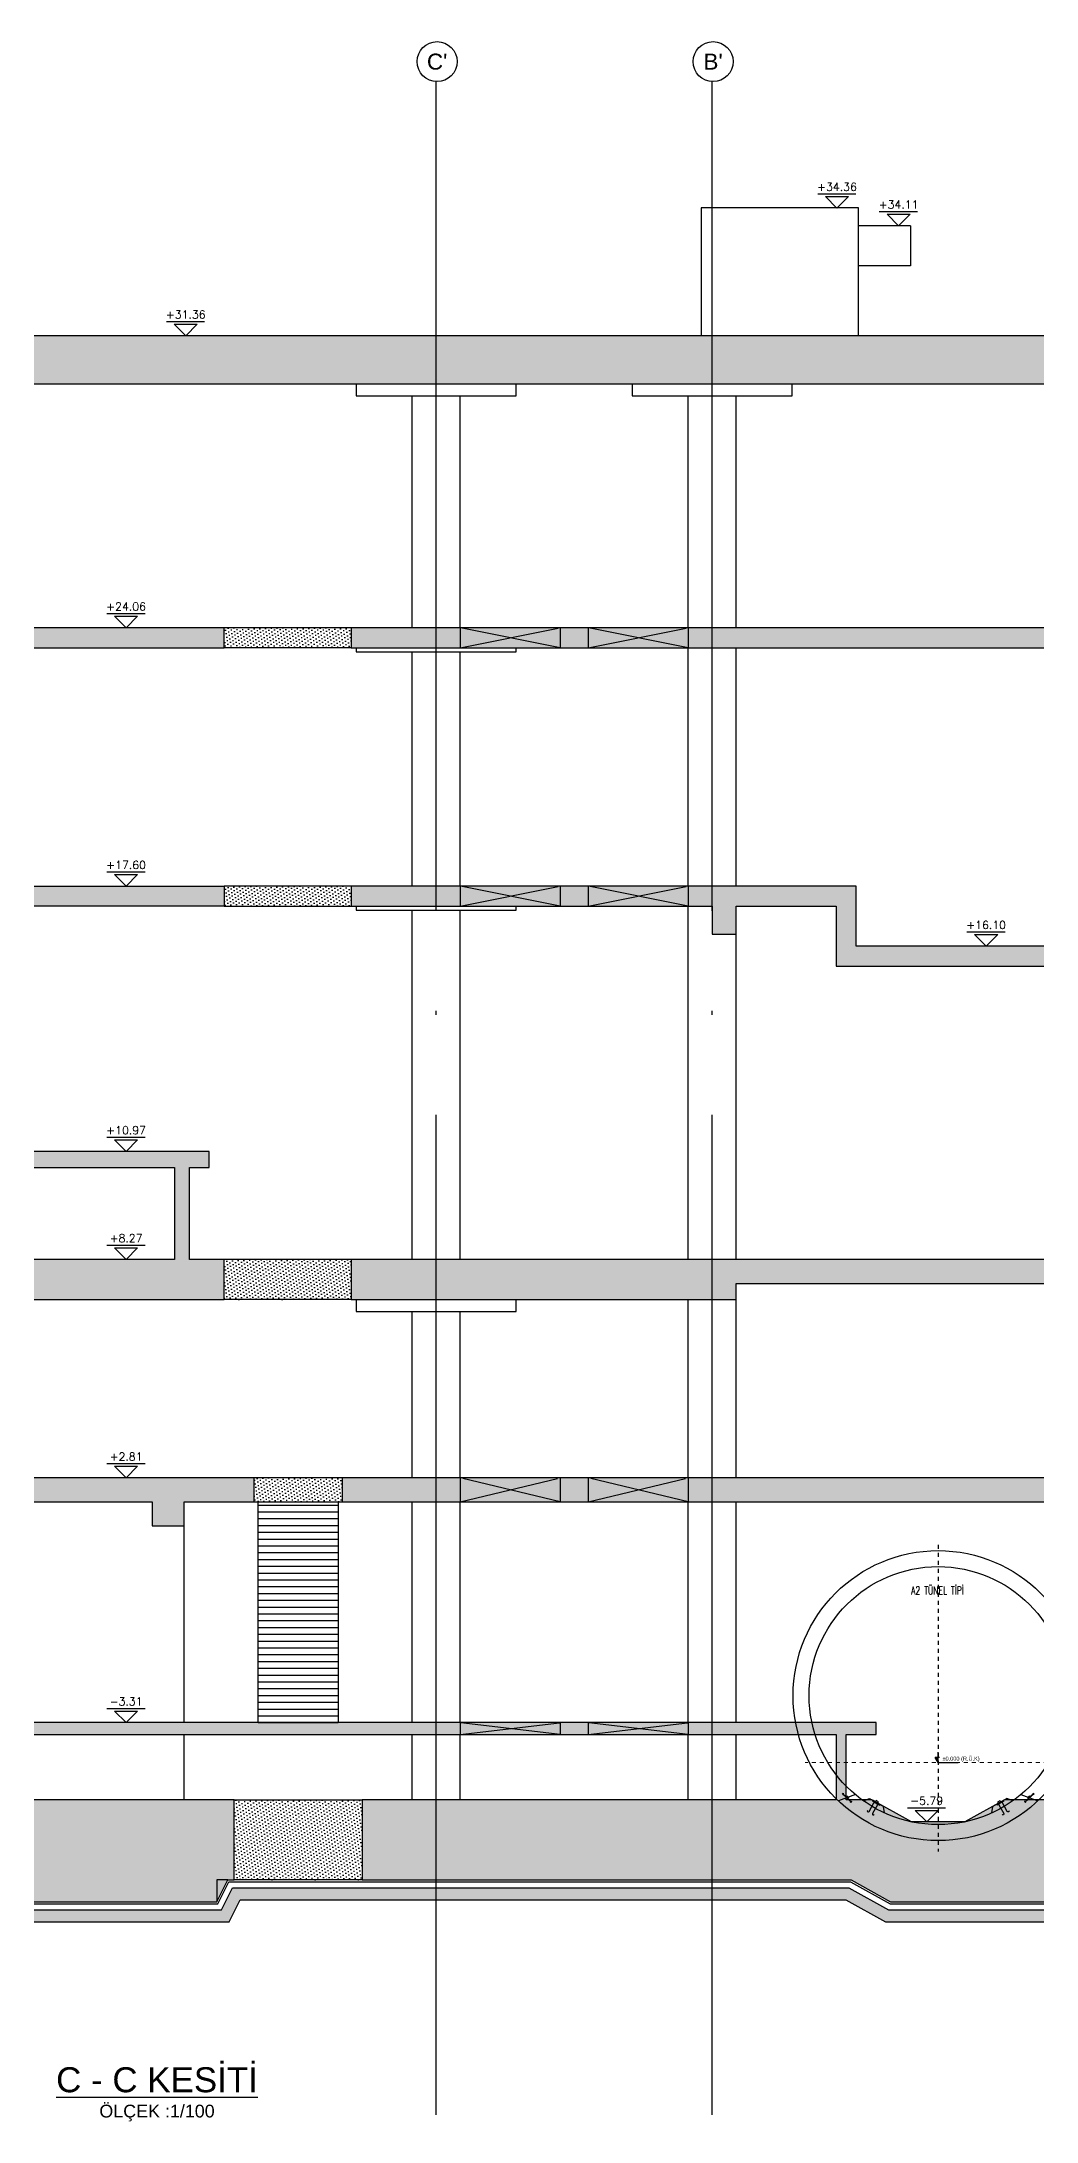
# Model space of a CAD drawing. Header units: millimetres. Extents: x 400408 to 401121, y 4543945 to 4544109.
# Drawn here: x 400843.6 to 400868.5, y 4543952.2 to 4544004.2 of the extents above; entities that cross this region are included whole.
import ezdxf
from ezdxf.enums import TextEntityAlignment as Align

# ---------------------------------------------------------------- set-up
doc = ezdxf.new("R2010")
doc.units = ezdxf.units.MM
for name, pattern in [('AKS', [3, 2.5, -0.25, 0, -0.25]), ('CIZGI', [0.4, 0.25, -0.15]), ('CONTINU', [0]), ('DASHDOT', [1, 0.5, -0.25, 0, -0.25]), ('DASHDOT2', [0.5, 0.25, -0.125, 0, -0.125]), ('HIDDEN', [0.375, 0.25, -0.125])]:
    doc.linetypes.add(name, pattern=pattern)
for name, color, linetype in [('aks prota', 2, 'AKS'), ('AXIS', 8, 'DASHDOT2'), ('caks prota', 4, 'Continuous'), ('görünüş prota', 4, 'Continuous'), ('KALIP', 1, 'Continuous'), ('kesik prota', 2, 'CIZGI'), ('kesit prota', 1, 'Continuous'), ('kesit tarama prota', 252, 'Continuous'), ('KOT', 7, 'Continuous'), ('kot prota', 4, 'Continuous'), ('LINE V2', 7, 'Continuous'), ('merdiven prota', 2, 'Continuous'), ('not prota', 2, 'Continuous'), ('OLCU', 5, 'Continuous'), ('PRT-CST-rc_level', 6, 'Continuous'), ('PRT-CST-rc_levermark', 4, 'Continuous'), ('t35 prota', 3, 'Continuous'), ('taks prota', 7, 'Continuous'), ('tplan prota', 7, 'Continuous'), ('WATER STOP_B', 5, 'Continuous')]:
    doc.layers.add(name, color=color, linetype=linetype)
doc.layers.add('PRT-Geo-Axis', color=12, linetype='DASHDOT', lineweight=18)
doc.styles.add('Arial', font='Arial.ttf')
doc.styles.add('OLCU', font='romanstw.shx')
doc.styles.add('SIMPLXTW', font='simplxtw.shx', dxfattribs={"width": 0.6, "height": 125})
doc.styles.add('TAKS', font='Arial Unicode.ttf')
doc.styles.add('TEXT250', font='romanstw.shx', dxfattribs={"width": 0.8, "height": 25})
doc.styles.add('TUNNELCONSULT', font='Arial.ttf')
pattern_1 = [(36, (400889.819284, 4543652.329636), (-0.014547592, 0.087543451), [0, -0.079375])]

# ---------------------------------------------------------------- blocks, each defined once
blk = doc.blocks.new('KOTK5')
at = {"layer": 'PRT-CST-rc_levermark'}
blk.add_line((217, 160), (-213, 160), dxfattribs=at)
blk.add_lwpolyline([(130, 130), (-130, 130), (0, 0)], close=True, dxfattribs=at)
at = {"layer": 'PRT-CST-rc_level', "style": 'OLCU'}
blk.add_attdef('000.00', text='', height=90, dxfattribs=at).set_placement((0, 193), align=Align.CENTER)
blk = doc.blocks.new('KESITKOT')
at = {"layer": 'KOT', "linetype": 'Continuous'}
h = blk.add_hatch(dxfattribs=at)
h.set_pattern_fill('ANSI31', color=5, scale=200, angle=45, style=0)
h.set_pattern_definition([(90, (63253.653, -35392.017), (25, 5e-15), [])])
h.paths.add_polyline_path([(-150, 260), (0, 260), (0, 0)])
at = {"layer": 'KOT', "color": 4, "linetype": 'Continuous'}
for p, q in [((75, 260), (-150, 260)), ((0, 0), (-150, 260)), ((0, 0), (0, 520)), ((0, 0), (1000, 0))]:
    blk.add_line(p, q, dxfattribs=at)
at = {"layer": 'KOT', "color": 7, "linetype": 'Continuous', "style": 'SIMPLXTW', "width": 0.7}
blk.add_attdef('%%P0.000', (216, 100), '', height=200, dxfattribs=at)
blk = doc.blocks.new('A$C05c5180b')
at = {"layer": 'AXIS', "color": 8, "linetype": 'DASHDOT', "ltscale": 3}
blk.add_line((909, 7722), (909, 60), dxfattribs=at)
at = {"layer": 'KALIP'}
for p, q in [((-1158, 1480), (-1585, 1325)), ((-955, 1324), (-806, 1383)), ((-806, 1383), (-459, 1183)), ((-435, 1024), (-459, 1183)), ((2254, 1024), (2278, 1183)), ((2624, 1383), (2278, 1183)), ((2774, 1324), (2624, 1383)), ((2977, 1480), (3404, 1325))]:
    blk.add_line(p, q, dxfattribs=at)
at = {"layer": 'KALIP', "elevation": 0}
for points in [[(-638, 1333), (-658, 1298), (-606, 1268), (-586, 1303)], [(2457, 1333), (2477, 1298), (2425, 1268), (2405, 1303)]]:
    blk.add_lwpolyline(points, close=True, dxfattribs=at)
at = {"layer": 'KALIP'}
for radius in [3625, 3225]:
    blk.add_circle((909, 3955), radius, dxfattribs=at)
at = {"layer": 'LINE V2', "color": 4, "elevation": 0}
for points in [[(-861, 1086, 1), (-818, 1061), (-696, 1274, -0.414214), (-668, 1281), (-616, 1251, -0.414214), (-609, 1224), (-731, 1011, 1), (-688, 986, -1)], [(2680, 1086, -1), (2637, 1061), (2514, 1274, 0.414214), (2487, 1281), (2435, 1251, 0.414214), (2428, 1224), (2550, 1011, -1), (2507, 986, 1)]]:
    blk.add_lwpolyline(points, format="xyb", dxfattribs=at)
for points in [[(-729, 1316), (-556, 1216), (-546, 1233), (-719, 1333)], [(2548, 1316), (2374, 1216), (2364, 1233), (2538, 1333)]]:
    blk.add_lwpolyline(points, close=True, dxfattribs=at)
at = {"layer": 'PRT-Geo-Axis', "linetype": 'DASHDOT', "ltscale": 3}
blk.add_line((4252, 2280), (-2415, 2280), dxfattribs=at)
at = {"layer": 'WATER STOP_B', "color": 3}
for points in [[(-1339, 1405, 0.57735), (-1339, 1408), (-1368, 1436, 0.57735), (-1371, 1435), (-1378, 1408, -0.57735), (-1381, 1407), (-1419, 1444), (-1424, 1439), (-1427, 1443), (-1422, 1447), (-1450, 1474), (-1454, 1469), (-1458, 1472), (-1453, 1477), (-1470, 1493), (-1488, 1490), (-1492, 1494), (-1467, 1520), (-1463, 1515), (-1466, 1498), (-1449, 1481), (-1444, 1486), (-1441, 1483), (-1445, 1478), (-1418, 1452), (-1414, 1457), (-1410, 1453), (-1415, 1448), (-1383, 1418, 0.57735), (-1380, 1419), (-1374, 1445, -0.57735), (-1370, 1446), (-1329, 1405, -0.57735), (-1330, 1402), (-1355, 1395, 0.57735), (-1356, 1392), (-1324, 1361), (-1320, 1366), (-1316, 1363), (-1321, 1358), (-1294, 1332), (-1289, 1337), (-1285, 1333), (-1290, 1328), (-1273, 1312), (-1255, 1316), (-1251, 1312), (-1276, 1286), (-1280, 1290), (-1277, 1308), (-1294, 1324), (-1299, 1319), (-1302, 1323), (-1298, 1327), (-1325, 1354), (-1330, 1349), (-1333, 1352), (-1328, 1357), (-1366, 1394, -0.57735), (-1366, 1397)], [(3158, 1405, -0.57735), (3157, 1408), (3186, 1436, -0.57735), (3190, 1435), (3196, 1408, 0.57735), (3200, 1407), (3238, 1444), (3242, 1439), (3246, 1443), (3241, 1447), (3268, 1474), (3273, 1469), (3277, 1472), (3272, 1477), (3289, 1493), (3307, 1490), (3311, 1494), (3286, 1520), (3282, 1515), (3285, 1498), (3268, 1481), (3263, 1486), (3260, 1483), (3264, 1478), (3237, 1452), (3232, 1457), (3229, 1453), (3234, 1448), (3202, 1418, -0.57735), (3199, 1419), (3193, 1445, 0.57735), (3189, 1446), (3148, 1405, 0.57735), (3148, 1402), (3174, 1395, -0.57735), (3174, 1392), (3143, 1361), (3138, 1366), (3135, 1363), (3140, 1358), (3112, 1332), (3108, 1337), (3104, 1333), (3109, 1328), (3092, 1312), (3074, 1316), (3070, 1312), (3095, 1286), (3099, 1290), (3096, 1308), (3113, 1324), (3118, 1319), (3121, 1323), (3117, 1327), (3144, 1354), (3148, 1349), (3152, 1352), (3147, 1357), (3185, 1394, 0.57735), (3184, 1397)]]:
    blk.add_lwpolyline(points, format="xyb", close=True, dxfattribs=at)
at = {"layer": 'OLCU'}
ref = blk.add_blockref('KESITKOT', (909, 2280), dxfattribs=dict(at, xscale=0.4999999999987873, yscale=0.4999999999987873, zscale=0.4999999999987873))
ref.add_attrib('%%P0.000', '%%P0.000 (R.Ü.K)', (1017, 2330), dxfattribs={"layer": 'KOT', "color": 1, "linetype": 'Continuous', "height": 100, "style": 'TUNNELCONSULT'})
at = {"layer": 'not prota', "style": 'TEXT250', "width": 0.7}
blk.add_text('A2 TÜNEL TİPİ', height=200, dxfattribs=at).set_placement((891, 6585), align=Align.MIDDLE_CENTER)

msp = doc.modelspace()

# ---------------------------------------------------------------- hatches: boundary and pattern name
at = {"layer": 'kesit tarama prota'}
h = msp.add_hatch(color=256, dxfattribs=at)
h.dxf.hatch_style = 1
h.paths.add_polyline_path([(400871.346, 4543996.869), (400830.048, 4543996.869), (400830.048, 4543999.869), (400829.677, 4543999.869), (400829.677, 4543995.669), (400858.346, 4543995.669), (400862.346, 4543995.669), (400869.846, 4543995.669), (400869.846, 4543989.569), (400851.323, 4543989.569), (400851.323, 4543989.069), (400869.846, 4543989.069), (400869.846, 4543981.609), (400863.946, 4543981.609), (400863.946, 4543983.109), (400851.323, 4543983.109), (400851.323, 4543982.609), (400860.346, 4543982.609), (400860.346, 4543981.909), (400860.946, 4543981.909), (400860.946, 4543982.609), (400863.446, 4543982.609), (400863.446, 4543981.109), (400869.846, 4543981.109), (400869.846, 4543973.779), (400851.323, 4543973.779), (400851.323, 4543972.779), (400860.946, 4543972.779), (400860.946, 4543973.179), (400869.546, 4543973.179), (400869.546, 4543968.319), (400851.096, 4543968.319), (400851.096, 4543967.719), (400869.546, 4543967.719), (400869.546, 4543960.269), (400867.656, 4543960.269), (400866.667, 4543959.719), (400865.326, 4543959.719), (400864.337, 4543960.269), (400863.696, 4543960.269), (400863.696, 4543961.899), (400864.446, 4543961.899), (400864.446, 4543962.199), (400835.546, 4543962.199), (400835.546, 4543961.899), (400836.296, 4543961.899), (400836.296, 4543960.269), (400835.656, 4543960.269), (400834.667, 4543959.719), (400833.326, 4543959.719), (400832.337, 4543960.269), (400830.446, 4543960.269), (400830.446, 4543967.719), (400846.346, 4543967.719), (400846.346, 4543967.119), (400847.146, 4543967.119), (400847.146, 4543967.719), (400848.896, 4543967.719), (400848.896, 4543968.319), (400830.448, 4543968.319), (400830.448, 4543972.779), (400848.148, 4543972.779), (400848.148, 4543973.779), (400847.28, 4543973.779), (400847.28, 4543976.079), (400847.774, 4543976.079), (400847.774, 4543976.479), (400839.863, 4543976.479), (400839.863, 4543976.079), (400846.909, 4543976.079), (400846.909, 4543973.779), (400838.652, 4543973.779), (400838.652, 4543976.479), (400831.458, 4543976.479), (400831.458, 4543976.079), (400831.953, 4543976.079), (400831.953, 4543973.779), (400828.646, 4543973.779), (400828.646, 4543960.521), (400827.846, 4543960.521), (400827.846, 4543957.719), (400847.96, 4543957.719), (400848.235, 4543958.269), (400848.396, 4543958.269), (400848.396, 4543960.269), (400836.546, 4543960.269), (400836.546, 4543961.899), (400863.446, 4543961.899), (400863.446, 4543960.269), (400851.596, 4543960.269), (400851.596, 4543958.269), (400863.819, 4543958.269), (400864.808, 4543957.719), (400867.185, 4543957.719), (400868.174, 4543957.719), (400872.146, 4543957.719), (400872.146, 4543960.269), (400871.346, 4543960.269)])
h.paths.add_polyline_path([(400838.142, 4543976.079), (400838.142, 4543973.779), (400832.323, 4543973.779), (400832.323, 4543976.079)], flags=16)
h = msp.add_hatch(color=256, dxfattribs=at)
h.dxf.hatch_style = 1
h.paths.add_polyline_path([(400848.148, 4543989.569), (400839.863, 4543989.569), (400839.863, 4543989.069), (400848.148, 4543989.069)])
h = msp.add_hatch(dxfattribs=at)
h.set_pattern_fill('DOTS', color=2, scale=0.05, angle=36)
h.set_pattern_definition(pattern_1)
h.paths.add_polyline_path([(400851.323, 4543989.569), (400848.148, 4543989.569), (400848.148, 4543989.069), (400851.323, 4543989.069)])
h = msp.add_hatch(color=256, dxfattribs=at)
h.dxf.hatch_style = 1
h.paths.add_polyline_path([(400848.148, 4543983.109), (400839.863, 4543983.109), (400839.863, 4543982.609), (400848.148, 4543982.609)])
h = msp.add_hatch(dxfattribs=at)
h.set_pattern_fill('DOTS', color=2, scale=0.05, angle=36)
h.set_pattern_definition(pattern_1)
h.paths.add_polyline_path([(400851.323, 4543983.109), (400848.148, 4543983.109), (400848.148, 4543982.609), (400851.323, 4543982.609)])
h = msp.add_hatch(dxfattribs=at)
h.set_pattern_fill('DOTS', color=2, scale=0.05, angle=36)
h.set_pattern_definition(pattern_1)
h.paths.add_polyline_path([(400851.323, 4543973.779), (400848.148, 4543973.779), (400848.148, 4543972.779), (400851.323, 4543972.779)])
h = msp.add_hatch(dxfattribs=at)
h.set_pattern_fill('DOTS', color=2, scale=0.05, angle=36)
h.set_pattern_definition(pattern_1)
h.paths.add_polyline_path([(400851.096, 4543968.319), (400848.896, 4543968.319), (400848.896, 4543967.719), (400851.096, 4543967.719)])
h = msp.add_hatch(dxfattribs=at)
h.set_pattern_fill('DOTS', color=2, scale=0.05, angle=36)
h.set_pattern_definition(pattern_1)
h.paths.add_polyline_path([(400851.596, 4543960.269), (400848.396, 4543960.269), (400848.396, 4543958.269), (400851.596, 4543958.269)])
h = msp.add_hatch(dxfattribs=at)
h.set_pattern_fill('AR-CONC', color=253, scale=0.001)
h.set_pattern_definition([(50, (401049.03698, 4543652.32964), (0.18218467, -0.015939086), [0.01905, -0.20955]), (355, (401049.03698, 4543652.32964), (-0.03524342, 0.191056845), [0.01524, -0.16764058]), (100.451445, (401049.05216, 4543652.3283), (0.14694125, 0.17511775), [0.01619001, -0.178090245]), (46.1842, (401049.03698, 4543652.38044), (0.27107904, -0.04204233), [0.028575, -0.314325]), (96.63556, (401049.05957, 4543652.37693), (0.23740413, 0.24742612), [0.02428502, -0.2671356]), (351.18415, (401049.03698, 4543652.38044), (0.23740413, 0.24742612), [0.02285997, -0.25145973]), (21, (401049.06238, 4543652.36774), (0.15161439, -0.1022652), [0.01905, -0.20955]), (326, (401049.06238, 4543652.36774), (0.06180203, 0.18418797), [0.01524, -0.16764]), (71.451445, (401049.07501, 4543652.35921), (0.21341642, 0.08192277), [0.01619001, -0.17808994]), (37.5, (401049.03698, 4543652.329636), (0.003088603, 0.084555039), [0, -0.165608, 0, -0.17018, 0, -0.168275]), (7.5, (401049.03698, 4543652.32964), (0.066819663, 0.100180575), [0, -0.097028, 0, -0.161798, 0, -0.064135]), (327.5, (401048.98034, 4543652.329636), (0.135590595, -0.005728744), [0, -0.0635, 0, -0.19812, 0, -0.26289]), (317.5, (401048.95494, 4543652.32964), (0.14812918, 0.02542649), [0, -0.08255, 0, -0.131572, 0, -0.18669])])
h.paths.add_polyline_path([(400832.756, 4543957.519), (400831.313, 4543957.521), (400827.846, 4543957.521), (400827.846, 4543957.221), (400831.236, 4543957.221), (400832.678, 4543957.219), (400848.269, 4543957.219), (400848.544, 4543957.769), (400863.689, 4543957.769), (400864.678, 4543957.219), (400867.315, 4543957.219), (400868.304, 4543957.219), (400872.146, 4543957.219), (400872.146, 4543957.519), (400868.226, 4543957.519), (400867.237, 4543957.519), (400864.756, 4543957.519), (400863.767, 4543958.069), (400848.358, 4543958.069), (400848.083, 4543957.519)])

# ---------------------------------------------------------------- linework, layer by layer
at = {"layer": 'aks prota', "ltscale": 10}
for p, q in [((400853.446, 4543952.395), (400853.446, 4544003.223)), ((400860.346, 4543952.395), (400860.346, 4544003.223))]:
    msp.add_line(p, q, dxfattribs=at)
at = {"layer": 'caks prota', "ltscale": 0.05}
for centre in [(400853.471, 4544003.722), (400860.371, 4544003.722)]:
    msp.add_circle(centre, 0.5, dxfattribs=at)
at = {"layer": 'görünüş prota'}
for p, q in [((400852.846, 4543989.569), (400852.846, 4543995.369)), ((400854.046, 4543989.569), (400854.046, 4543995.369)), ((400859.746, 4543989.569), (400859.746, 4543995.369)), ((400860.946, 4543989.569), (400860.946, 4543995.369)), ((400859.746, 4543983.109), (400859.746, 4543989.069)), ((400860.946, 4543983.109), (400860.946, 4543989.069)), ((400852.846, 4543983.109), (400852.846, 4543988.969)), ((400854.046, 4543983.109), (400854.046, 4543988.969)), ((400852.846, 4543973.779), (400852.846, 4543982.509)), ((400854.046, 4543973.779), (400854.046, 4543982.509)), ((400859.746, 4543973.779), (400859.746, 4543982.609)), ((400860.946, 4543973.779), (400860.946, 4543981.909)), ((400852.846, 4543968.319), (400852.846, 4543972.479)), ((400854.046, 4543968.319), (400854.046, 4543972.479)), ((400859.746, 4543968.319), (400859.746, 4543972.779)), ((400860.946, 4543968.319), (400860.946, 4543972.779)), ((400847.146, 4543962.199), (400847.146, 4543967.719)), ((400852.846, 4543962.199), (400852.846, 4543967.719)), ((400854.046, 4543962.199), (400854.046, 4543967.719)), ((400859.746, 4543962.199), (400859.746, 4543967.719)), ((400860.946, 4543962.199), (400860.946, 4543967.719)), ((400847.146, 4543960.269), (400847.146, 4543961.899)), ((400852.846, 4543960.269), (400852.846, 4543961.899)), ((400854.046, 4543960.269), (400854.046, 4543961.899)), ((400859.746, 4543960.269), (400859.746, 4543961.899)), ((400860.946, 4543960.269), (400860.946, 4543961.899)), ((400847.991, 4543957.669), (400848.266, 4543958.219)), ((400848.266, 4543958.219), (400863.806, 4543958.219)), ((400863.806, 4543958.219), (400864.795, 4543957.669)), ((400827.846, 4543957.669), (400847.991, 4543957.669)), ((400864.795, 4543957.669), (400872.146, 4543957.669))]:
    msp.add_line(p, q, dxfattribs=at)
for points in [[(400864.006, 4543996.869), (400864.006, 4544000.069), (400860.073, 4544000.069), (400860.073, 4543996.869)], [(400865.306, 4543999.619), (400865.306, 4543998.619), (400864.006, 4543998.619)], [(400865.306, 4543999.619), (400864.006, 4543999.619)], [(400851.446, 4543995.669), (400851.446, 4543995.369), (400855.446, 4543995.369), (400855.446, 4543995.669)], [(400858.346, 4543995.669), (400858.346, 4543995.369), (400862.346, 4543995.369), (400862.346, 4543995.669)], [(400851.323, 4543989.569), (400848.148, 4543989.569)], [(400851.323, 4543989.069), (400848.148, 4543989.069)], [(400851.446, 4543989.069), (400851.446, 4543988.969), (400855.446, 4543988.969), (400855.446, 4543989.069)], [(400851.323, 4543983.109), (400848.148, 4543983.109)], [(400848.148, 4543982.609), (400851.323, 4543982.609)], [(400851.446, 4543982.609), (400851.446, 4543982.509), (400855.446, 4543982.509), (400855.446, 4543982.609)], [(400851.323, 4543973.779), (400848.148, 4543973.779)], [(400851.323, 4543972.779), (400848.148, 4543972.779)], [(400851.446, 4543972.779), (400851.446, 4543972.479), (400855.446, 4543972.479), (400855.446, 4543972.779)], [(400851.096, 4543968.319), (400848.896, 4543968.319)], [(400848.896, 4543967.719), (400851.096, 4543967.719)], [(400848.997, 4543962.199), (400848.997, 4543967.719)], [(400850.996, 4543967.719), (400850.996, 4543962.199)], [(400848.997, 4543967.639), (400850.996, 4543967.639)], [(400848.997, 4543967.469), (400850.996, 4543967.469)], [(400848.997, 4543967.299), (400850.996, 4543967.299)], [(400848.997, 4543967.129), (400850.996, 4543967.129)], [(400848.997, 4543966.959), (400850.996, 4543966.959)], [(400848.997, 4543966.789), (400850.996, 4543966.789)], [(400848.997, 4543966.619), (400850.996, 4543966.619)], [(400848.997, 4543966.449), (400850.996, 4543966.449)], [(400848.997, 4543966.279), (400850.996, 4543966.279)], [(400848.997, 4543966.109), (400850.996, 4543966.109)], [(400848.997, 4543965.939), (400850.996, 4543965.939)], [(400848.997, 4543965.769), (400850.996, 4543965.769)], [(400848.997, 4543965.599), (400850.996, 4543965.599)], [(400848.997, 4543965.429), (400850.996, 4543965.429)], [(400848.997, 4543965.259), (400850.996, 4543965.259)], [(400848.997, 4543965.089), (400850.996, 4543965.089)], [(400848.997, 4543964.919), (400850.996, 4543964.919)], [(400848.997, 4543964.749), (400850.996, 4543964.749)], [(400848.997, 4543964.579), (400850.996, 4543964.579)], [(400848.997, 4543964.409), (400850.996, 4543964.409)], [(400848.997, 4543964.239), (400850.996, 4543964.239)], [(400848.997, 4543964.069), (400850.996, 4543964.069)], [(400848.997, 4543963.899), (400850.996, 4543963.899)], [(400848.997, 4543963.729), (400850.996, 4543963.729)], [(400848.997, 4543963.559), (400850.996, 4543963.559)], [(400848.997, 4543963.389), (400850.996, 4543963.389)], [(400848.997, 4543963.219), (400850.996, 4543963.219)], [(400848.997, 4543963.049), (400850.996, 4543963.049)], [(400848.997, 4543962.879), (400850.996, 4543962.879)], [(400848.997, 4543962.709), (400850.996, 4543962.709)], [(400848.997, 4543962.539), (400850.996, 4543962.539)], [(400848.997, 4543962.369), (400850.996, 4543962.369)], [(400848.997, 4543962.199), (400850.996, 4543962.199)], [(400848.396, 4543960.269), (400851.596, 4543960.269)], [(400827.846, 4543957.221), (400831.236, 4543957.221), (400832.678, 4543957.219), (400848.269, 4543957.219), (400848.544, 4543957.769), (400863.689, 4543957.769), (400864.678, 4543957.219), (400867.315, 4543957.219), (400868.304, 4543957.219), (400872.146, 4543957.219), (400872.146, 4543958.269), (400872.146, 4543958.269)], [(400827.846, 4543957.521), (400831.313, 4543957.521), (400832.756, 4543957.519), (400848.083, 4543957.519), (400848.358, 4543958.069), (400863.767, 4543958.069), (400864.756, 4543957.519), (400867.237, 4543957.519), (400868.226, 4543957.519), (400872.146, 4543957.519)], [(400851.596, 4543958.269), (400848.396, 4543958.269)]]:
    msp.add_lwpolyline(points, dxfattribs=at)
at = {"layer": 'kesik prota', "ltscale": 10}
msp.add_lwpolyline([(400848.235, 4543958.269), (400847.96, 4543958.269), (400847.96, 4543957.719)], dxfattribs=at)
at = {"layer": 'kesit prota'}
for points in [[(400829.677, 4543999.869), (400829.677, 4543995.669), (400858.346, 4543995.669), (400858.346, 4543995.669), (400862.346, 4543995.669), (400862.346, 4543995.669)], [(400871.346, 4543996.869), (400830.048, 4543996.869)], [(400862.346, 4543995.669), (400869.846, 4543995.669)], [(400869.846, 4543989.569), (400851.323, 4543989.569), (400851.323, 4543989.069), (400869.846, 4543989.069)], [(400869.846, 4543981.609), (400863.946, 4543981.609), (400863.946, 4543983.109), (400851.323, 4543983.109), (400851.323, 4543982.609), (400860.346, 4543982.609), (400860.346, 4543981.909), (400860.946, 4543981.909), (400860.946, 4543982.609), (400863.446, 4543982.609), (400863.446, 4543981.109), (400869.846, 4543981.109)], [(400830.448, 4543972.779), (400848.148, 4543972.779), (400848.148, 4543973.779), (400847.28, 4543973.779), (400847.28, 4543976.079), (400847.774, 4543976.079), (400847.774, 4543976.479), (400839.863, 4543976.479)], [(400839.863, 4543976.079), (400846.909, 4543976.079), (400846.909, 4543973.779), (400838.652, 4543973.779)], [(400869.846, 4543973.779), (400851.323, 4543973.779), (400851.323, 4543972.779), (400860.946, 4543972.779), (400860.946, 4543973.179), (400869.546, 4543973.179)], [(400830.446, 4543967.719), (400846.346, 4543967.719), (400846.346, 4543967.119), (400847.146, 4543967.119), (400847.146, 4543967.719), (400848.896, 4543967.719), (400848.896, 4543968.319), (400830.448, 4543968.319)], [(400869.546, 4543968.319), (400851.096, 4543968.319), (400851.096, 4543967.719), (400869.546, 4543967.719)], [(400869.546, 4543960.269), (400867.656, 4543960.269), (400866.667, 4543959.719), (400865.326, 4543959.719), (400864.337, 4543960.269), (400863.696, 4543960.269), (400863.696, 4543961.899), (400864.446, 4543961.899), (400864.446, 4543962.199), (400835.546, 4543962.199)], [(400836.546, 4543961.899), (400863.446, 4543961.899), (400863.446, 4543960.269), (400851.596, 4543960.269), (400851.596, 4543958.269), (400863.819, 4543958.269), (400864.808, 4543957.719), (400867.185, 4543957.719), (400868.174, 4543957.719), (400872.146, 4543957.719)], [(400827.846, 4543957.719), (400847.96, 4543957.719), (400848.235, 4543958.269), (400848.396, 4543958.269), (400848.396, 4543960.269), (400836.546, 4543960.269)]]:
    msp.add_lwpolyline(points, dxfattribs=at)
for points in [[(400839.863, 4543989.569), (400839.863, 4543989.069), (400848.148, 4543989.069), (400848.148, 4543989.569)], [(400848.148, 4543982.609), (400839.863, 4543982.609), (400839.863, 4543983.109), (400848.148, 4543983.109)]]:
    msp.add_lwpolyline(points, close=True, dxfattribs=at)
at = {"layer": 'merdiven prota', "linetype": 'HIDDEN', "ltscale": 10}
for points in [[(400854.046, 4543989.569), (400854.046, 4543989.069), (400856.546, 4543989.569), (400856.546, 4543989.069), (400854.046, 4543989.569)], [(400857.246, 4543989.569), (400857.246, 4543989.069), (400859.746, 4543989.569), (400859.746, 4543989.069), (400857.246, 4543989.569)], [(400854.046, 4543983.109), (400854.046, 4543982.609), (400856.546, 4543983.109), (400856.546, 4543982.609), (400854.046, 4543983.109)], [(400857.246, 4543983.109), (400857.246, 4543982.609), (400859.746, 4543983.109), (400859.746, 4543982.609), (400857.246, 4543983.109)], [(400854.046, 4543968.319), (400854.046, 4543967.719), (400856.546, 4543968.319), (400856.546, 4543967.719), (400854.046, 4543968.319)], [(400857.246, 4543968.319), (400857.246, 4543967.719), (400859.746, 4543968.319), (400859.746, 4543967.719), (400857.246, 4543968.319)], [(400854.046, 4543962.199), (400854.046, 4543961.899), (400856.546, 4543962.199), (400856.546, 4543961.899), (400854.046, 4543962.199)], [(400857.246, 4543962.199), (400857.246, 4543961.899), (400859.746, 4543962.199), (400859.746, 4543961.899), (400857.246, 4543962.199)]]:
    msp.add_lwpolyline(points, dxfattribs=at)

# ---------------------------------------------------------------- block references
at = {"layer": 'kesit prota', "xscale": 0.001, "yscale": 0.001, "zscale": 0.001}
msp.add_blockref('A$C05c5180b', (400865.087, 4543958.919), dxfattribs=at)
at = {"layer": 'kot prota', "linetype": 'CONTINU', "ltscale": 0.1}
ref = msp.add_blockref('KOTK5', (400863.467, 4544000.062), dxfattribs=dict(at, xscale=-0.002222222222222222, yscale=0.002222222222222221, zscale=0.002222222222222222, rotation=359.9999999999409))
ref.add_attrib('000.00', '+34.36', dxfattribs={"layer": 'PRT-CST-rc_level', "height": 0.2, "style": 'OLCU'}).set_placement((400863.467, 4544000.491), align=Align.CENTER)
ref = msp.add_blockref('KOTK5', (400865.007, 4543999.619), dxfattribs=dict(at, xscale=-0.002222222222222222, yscale=0.002222222222222221, zscale=0.002222222222222222, rotation=359.9999999999409))
ref.add_attrib('000.00', '+34.11', dxfattribs={"layer": 'PRT-CST-rc_level', "height": 0.2, "style": 'OLCU'}).set_placement((400865.007, 4544000.049), align=Align.CENTER)
ref = msp.add_blockref('KOTK5', (400847.186, 4543996.869), dxfattribs=dict(at, xscale=-0.002222222222222222, yscale=0.002222222222222221, zscale=0.002222222222222222, rotation=359.9999999999409))
ref.add_attrib('000.00', '+31.36', dxfattribs={"layer": 'PRT-CST-rc_level', "height": 0.2, "style": 'OLCU'}).set_placement((400847.186, 4543997.299), align=Align.CENTER)
ref = msp.add_blockref('KOTK5', (400845.695, 4543989.569), dxfattribs=dict(at, xscale=-0.002222222222222222, yscale=0.002222222222222221, zscale=0.002222222222222222, rotation=359.9999999999409))
ref.add_attrib('000.00', '+24.06', dxfattribs={"layer": 'PRT-CST-rc_level', "height": 0.2, "style": 'OLCU'}).set_placement((400845.695, 4543989.999), align=Align.CENTER)
ref = msp.add_blockref('KOTK5', (400845.695, 4543983.109), dxfattribs=dict(at, xscale=-0.002222222222222222, yscale=0.002222222222222221, zscale=0.002222222222222222, rotation=359.9999999999409))
ref.add_attrib('000.00', '+17.60', dxfattribs={"layer": 'PRT-CST-rc_level', "height": 0.2, "style": 'OLCU'}).set_placement((400845.695, 4543983.539), align=Align.CENTER)
ref = msp.add_blockref('KOTK5', (400867.196, 4543981.609), dxfattribs=dict(at, xscale=-0.002222222222222222, yscale=0.002222222222222221, zscale=0.002222222222222222, rotation=359.9999999999409))
ref.add_attrib('000.00', '+16.10', dxfattribs={"layer": 'PRT-CST-rc_level', "height": 0.2, "style": 'OLCU'}).set_placement((400867.196, 4543982.039), align=Align.CENTER)
ref = msp.add_blockref('KOTK5', (400845.695, 4543976.479), dxfattribs=dict(at, xscale=-0.002222222222222222, yscale=0.002222222222222221, zscale=0.002222222222222222, rotation=359.9999999999409))
ref.add_attrib('000.00', '+10.97', dxfattribs={"layer": 'PRT-CST-rc_level', "height": 0.2, "style": 'OLCU'}).set_placement((400845.695, 4543976.909), align=Align.CENTER)
ref = msp.add_blockref('KOTK5', (400845.695, 4543973.779), dxfattribs=dict(at, xscale=-0.002222222222222222, yscale=0.002222222222222221, zscale=0.002222222222222222, rotation=359.9999999999409))
ref.add_attrib('000.00', '+8.27', dxfattribs={"layer": 'PRT-CST-rc_level', "height": 0.2, "style": 'OLCU'}).set_placement((400845.695, 4543974.209), align=Align.CENTER)
ref = msp.add_blockref('KOTK5', (400845.695, 4543968.319), dxfattribs=dict(at, xscale=-0.002222222222222222, yscale=0.002222222222222221, zscale=0.002222222222222222, rotation=359.9999999999409))
ref.add_attrib('000.00', '+2.81', dxfattribs={"layer": 'PRT-CST-rc_level', "height": 0.2, "style": 'OLCU'}).set_placement((400845.695, 4543968.749), align=Align.CENTER)
ref = msp.add_blockref('KOTK5', (400845.695, 4543962.199), dxfattribs=dict(at, xscale=-0.002222222222222222, yscale=0.002222222222222221, zscale=0.002222222222222222, rotation=359.9999999999409))
ref.add_attrib('000.00', '-3.31', dxfattribs={"layer": 'PRT-CST-rc_level', "height": 0.2, "style": 'OLCU'}).set_placement((400845.695, 4543962.629), align=Align.CENTER)
ref = msp.add_blockref('KOTK5', (400865.71, 4543959.717), dxfattribs=dict(at, xscale=-0.002222222222222222, yscale=0.002222222222222221, zscale=0.002222222222222222, rotation=359.9999999999409))
ref.add_attrib('000.00', '-5.79', dxfattribs={"layer": 'PRT-CST-rc_level', "height": 0.2, "style": 'OLCU'}).set_placement((400865.71, 4543960.146), align=Align.CENTER)

# ---------------------------------------------------------------- texts
at = {"layer": 't35 prota', "style": 'Arial'}
msp.add_text('ÖLÇEK :1/100', height=0.32, dxfattribs=at).set_placement((400846.468, 4543952.474), align=Align.MIDDLE)
at = {"layer": 'taks prota', "style": 'TAKS'}
for s, p in [("C'", (400853.471, 4544003.722)), ("B'", (400860.371, 4544003.722))]:
    msp.add_text(s, height=0.4, rotation=359.5052, dxfattribs=at).set_placement(p, align=Align.MIDDLE_CENTER)
at = {"layer": 'tplan prota', "style": 'Arial'}
msp.add_text('%%UC - C KESİTİ', height=0.625, dxfattribs=at).set_placement((400846.468, 4543953.349), align=Align.MIDDLE)

doc.saveas('drawing.dxf')
